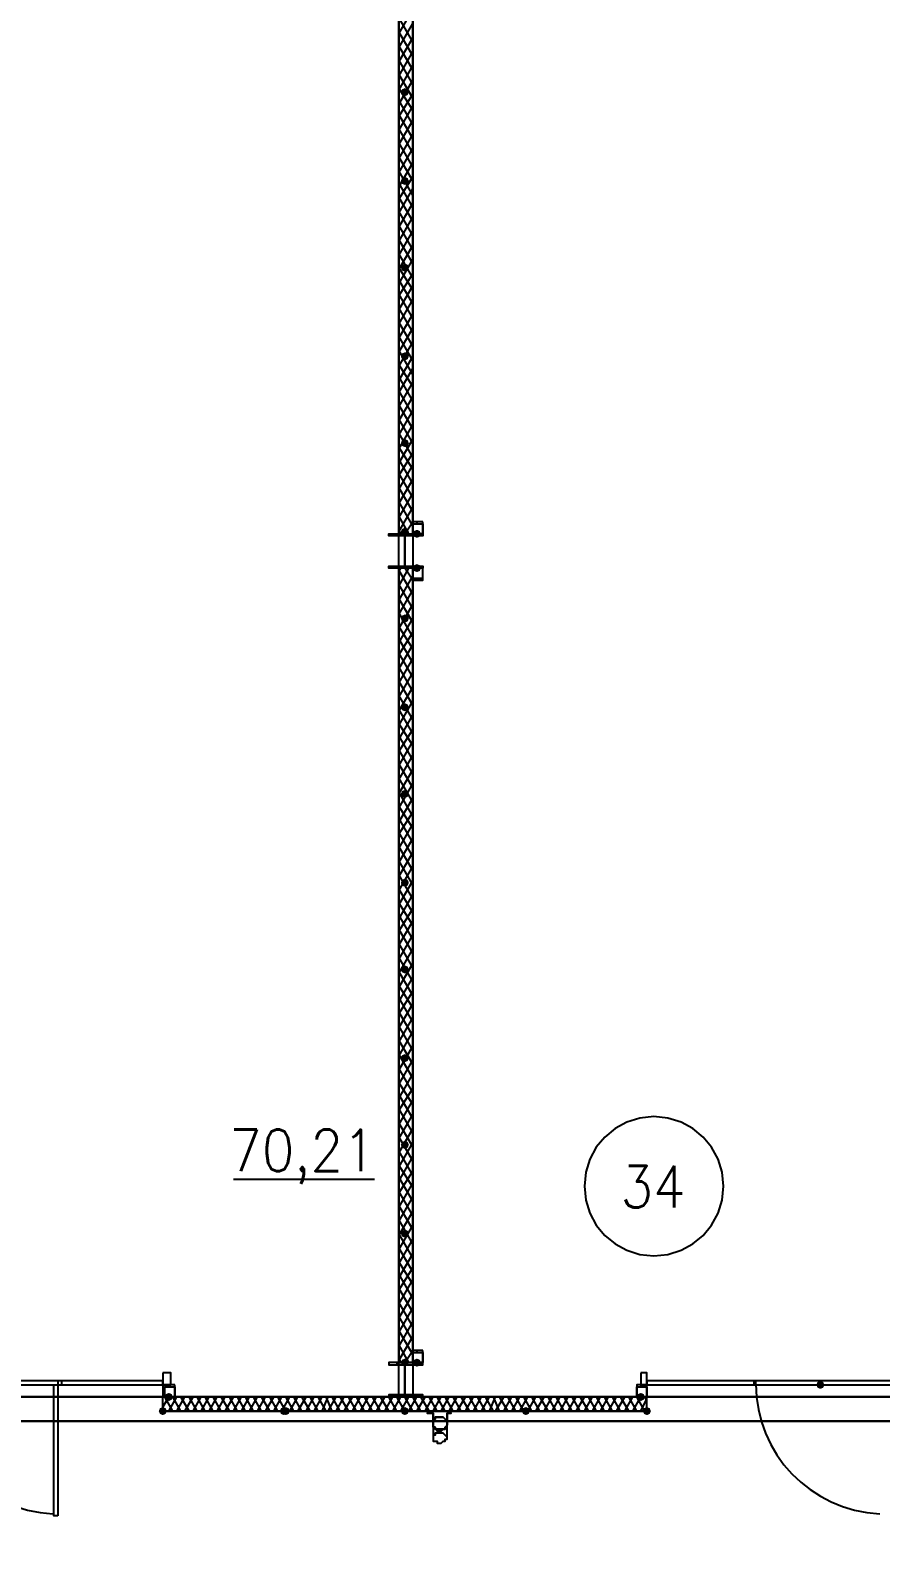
# Model space of a CAD drawing. Header units: millimetres. Extents: x 0 to 420, y 0 to 297.
# Drawn here: x 335 to 352.84, y 100.58 to 132.78 of the extents above; entities that cross this region are included whole.
import ezdxf

# ---------------------------------------------------------------- set-up
doc = ezdxf.new("R2010")
doc.units = ezdxf.units.MM
doc.layers.get('0').update_dxf_attribs({"linetype": 'CONTINUOUS'})
doc.styles.get("Standard").update_dxf_attribs({"font": 'STANDARD'})

msp = doc.modelspace()

# ---------------------------------------------------------------- hatches: boundary and pattern name
at = {"true_color": 0x000007}
for points in [[(342.942333, 131.487333), (342.917462, 131.427537), (342.857667, 131.402667), (342.797871, 131.427537), (342.773, 131.487333), (342.797871, 131.547129), (342.857667, 131.572), (342.917462, 131.547129)], [(342.942333, 129.624667), (342.917462, 129.564871), (342.857667, 129.54), (342.797871, 129.564871), (342.773, 129.624667), (342.797871, 129.684462), (342.857667, 129.709333), (342.917462, 129.684463)], [(342.942333, 127.804333), (342.917462, 127.744537), (342.857667, 127.719667), (342.797871, 127.744537), (342.773, 127.804333), (342.797871, 127.864129), (342.857667, 127.889), (342.917462, 127.864129)], [(342.942333, 125.941667), (342.917462, 125.881871), (342.857667, 125.857), (342.797871, 125.881871), (342.773, 125.941667), (342.797871, 126.001462), (342.857667, 126.026333), (342.917462, 126.001463)], [(342.942333, 124.121333), (342.917462, 124.061537), (342.857667, 124.036667), (342.797871, 124.061537), (342.773, 124.121333), (342.797871, 124.181129), (342.857667, 124.206), (342.917462, 124.181129)], [(342.942333, 122.258667), (342.917462, 122.198871), (342.857667, 122.174), (342.797871, 122.198871), (342.773, 122.258667), (342.797871, 122.318462), (342.857667, 122.343333), (342.917462, 122.318463)], [(343.196333, 122.216333), (343.171462, 122.156537), (343.111667, 122.131667), (343.051871, 122.156537), (343.027, 122.216333), (343.051871, 122.276129), (343.111667, 122.301), (343.171462, 122.276129)], [(343.196333, 121.496667), (343.171462, 121.436871), (343.111667, 121.412), (343.051871, 121.436871), (343.027, 121.496667), (343.051871, 121.556462), (343.111667, 121.581333), (343.171462, 121.556463)], [(342.942333, 120.438333), (342.917462, 120.378537), (342.857667, 120.353667), (342.797871, 120.378537), (342.773, 120.438333), (342.797871, 120.498129), (342.857667, 120.523), (342.917462, 120.498129)], [(342.942333, 118.575667), (342.917462, 118.515871), (342.857667, 118.491), (342.797871, 118.515871), (342.773, 118.575667), (342.797871, 118.635462), (342.857667, 118.660333), (342.917462, 118.635463)], [(342.942333, 116.755333), (342.917462, 116.695538), (342.857667, 116.670667), (342.797871, 116.695538), (342.773, 116.755333), (342.797871, 116.815129), (342.857667, 116.84), (342.917462, 116.815129)], [(342.942333, 114.892667), (342.917462, 114.832871), (342.857667, 114.808), (342.797871, 114.832871), (342.773, 114.892667), (342.797871, 114.952462), (342.857667, 114.977333), (342.917462, 114.952463)], [(342.942333, 113.072333), (342.917462, 113.012538), (342.857667, 112.987667), (342.797871, 113.012538), (342.773, 113.072333), (342.797871, 113.132129), (342.857667, 113.157), (342.917462, 113.132129)], [(342.942333, 111.209667), (342.917462, 111.149871), (342.857667, 111.125), (342.797871, 111.149871), (342.773, 111.209667), (342.797871, 111.269462), (342.857667, 111.294333), (342.917462, 111.269463)], [(342.942333, 109.389333), (342.917462, 109.329537), (342.857667, 109.304667), (342.797871, 109.329537), (342.773, 109.389333), (342.797871, 109.449129), (342.857667, 109.474), (342.917462, 109.449129)], [(342.942333, 107.526667), (342.917462, 107.466871), (342.857667, 107.442), (342.797871, 107.466871), (342.773, 107.526667), (342.797871, 107.586462), (342.857667, 107.611333), (342.917462, 107.586463)], [(342.942333, 104.817333), (342.917462, 104.757537), (342.857667, 104.732667), (342.797871, 104.757537), (342.773, 104.817333), (342.797871, 104.877129), (342.857667, 104.902), (342.917462, 104.877129)], [(343.196333, 104.817333), (343.171462, 104.757537), (343.111667, 104.732667), (343.051871, 104.757537), (343.027, 104.817333), (343.051871, 104.877129), (343.111667, 104.902), (343.171462, 104.877129)], [(351.663, 104.351667), (351.638129, 104.291871), (351.578333, 104.267), (351.518537, 104.291871), (351.493667, 104.351667), (351.518537, 104.411462), (351.578333, 104.436333), (351.638129, 104.411463)], [(351.663, 104.351667), (351.638129, 104.291871), (351.578333, 104.267), (351.518537, 104.291871), (351.493667, 104.351667), (351.518537, 104.411462), (351.578333, 104.436333), (351.638129, 104.411463)], [(337.989333, 104.097667), (337.964462, 104.037871), (337.904667, 104.013), (337.844871, 104.037871), (337.82, 104.097667), (337.844871, 104.157462), (337.904667, 104.182333), (337.964462, 104.157463)], [(347.895333, 104.097667), (347.870463, 104.037871), (347.810667, 104.013), (347.750871, 104.037871), (347.726, 104.097667), (347.750871, 104.157462), (347.810667, 104.182333), (347.870462, 104.157463)]]:
    msp.add_hatch(color=0, dxfattribs=at).paths.add_polyline_path(points, flags=0)
at = {"true_color": 0x0000fe}
for points in [[(337.862333, 103.801333), (337.837462, 103.741537), (337.777667, 103.716667), (337.717871, 103.741537), (337.693, 103.801333), (337.717871, 103.861129), (337.777667, 103.886), (337.837462, 103.861129)], [(340.402333, 103.801333), (340.377462, 103.741537), (340.317667, 103.716667), (340.257871, 103.741537), (340.233, 103.801333), (340.257871, 103.861129), (340.317667, 103.886), (340.377462, 103.861129)], [(340.444667, 103.801333), (340.419796, 103.741537), (340.36, 103.716667), (340.300204, 103.741537), (340.275333, 103.801333), (340.300204, 103.861129), (340.36, 103.886), (340.419796, 103.861129)], [(342.942333, 103.801333), (342.917462, 103.741537), (342.857667, 103.716667), (342.797871, 103.741537), (342.773, 103.801333), (342.797871, 103.861129), (342.857667, 103.886), (342.917462, 103.861129)], [(342.942333, 103.801333), (342.917462, 103.741537), (342.857667, 103.716667), (342.797871, 103.741537), (342.773, 103.801333), (342.797871, 103.861129), (342.857667, 103.886), (342.917462, 103.861129)], [(342.942333, 103.801333), (342.917462, 103.741537), (342.857667, 103.716667), (342.797871, 103.741537), (342.773, 103.801333), (342.797871, 103.861129), (342.857667, 103.886), (342.917462, 103.861129)], [(342.942333, 103.801333), (342.917462, 103.741537), (342.857667, 103.716667), (342.797871, 103.741537), (342.773, 103.801333), (342.797871, 103.861129), (342.857667, 103.886), (342.917462, 103.861129)], [(345.482333, 103.801333), (345.457462, 103.741537), (345.397667, 103.716667), (345.337871, 103.741537), (345.313, 103.801333), (345.337871, 103.861129), (345.397667, 103.886), (345.457462, 103.861129)], [(345.482333, 103.801333), (345.457462, 103.741537), (345.397667, 103.716667), (345.337871, 103.741537), (345.313, 103.801333), (345.337871, 103.861129), (345.397667, 103.886), (345.457462, 103.861129)], [(348.022333, 103.801333), (347.997462, 103.741537), (347.937667, 103.716667), (347.877871, 103.741537), (347.853, 103.801333), (347.877871, 103.861129), (347.937667, 103.886), (347.997462, 103.861129)]]:
    msp.add_hatch(color=0, dxfattribs=at).paths.add_polyline_path(points, flags=0)
at = {"true_color": 0x000007}
h = msp.add_hatch(color=0, dxfattribs=at)
h.paths.add_polyline_path([(337.777667, 103.801333), (342.857667, 103.801333)], flags=0)
h.paths.add_polyline_path([(342.857667, 103.801333), (337.777667, 103.801333)], flags=0)
h = msp.add_hatch(color=0, dxfattribs=at)
h.paths.add_polyline_path([(342.857667, 103.801333), (347.937667, 103.801333)], flags=0)
h.paths.add_polyline_path([(347.937667, 103.801333), (342.857667, 103.801333)], flags=0)

# ---------------------------------------------------------------- linework, layer by layer
at = {"color": 0, "true_color": 0x000007}
for points in [[(104.309333, 103.589667), (390.101667, 103.589667), (390.101667, 221.276333), (104.309333, 221.276333)], [(325.628, 104.097667), (342.730667, 104.097667), (342.730667, 138.599333), (342.476667, 138.599333), (329.311, 138.599333), (325.628, 138.599333)], [(343.027, 138.599333), (343.027, 104.097667), (360.129667, 104.097667), (360.129667, 138.599333), (359.875667, 138.599333), (346.71, 138.599333)], [(343.238667, 122.470333), (343.027, 122.470333), (343.027, 122.216333), (343.238667, 122.216333)], [(343.238667, 122.428), (343.238667, 122.216333), (343.027, 122.216333), (343.027, 122.428)], [(343.238667, 121.496667), (342.519, 121.496667), (342.519, 121.539), (342.857667, 121.539), (342.857667, 122.174), (342.519, 122.174), (342.519, 122.216333), (343.238667, 122.216333), (343.238667, 122.174), (342.857667, 122.174), (342.857667, 121.539), (343.238667, 121.539)], [(342.730667, 121.496667), (342.730667, 104.817333), (343.027, 104.817333), (343.027, 121.496667)], [(343.238667, 121.496667), (343.027, 121.496667), (343.027, 121.285), (343.238667, 121.285), (343.238667, 121.496667), (343.027, 121.496667), (343.027, 121.242667), (343.238667, 121.242667)], [(343.238667, 105.071333), (343.027, 105.071333), (343.027, 104.817333), (343.238667, 104.817333)], [(343.238667, 105.029), (343.238667, 104.817333), (343.027, 104.817333), (343.027, 105.029)], [(343.238667, 104.817333), (342.519, 104.817333), (342.519, 104.775), (342.857667, 104.775), (342.857667, 104.14), (342.519, 104.14), (342.519, 104.097667), (343.238667, 104.097667), (343.238667, 104.14), (342.857667, 104.14), (342.857667, 104.775), (343.238667, 104.775)], [(330.538667, 104.351667), (337.777667, 104.351667), (337.777667, 104.436333), (330.538667, 104.436333)], [(335.576333, 101.6), (335.491667, 101.6), (335.491667, 104.351667), (335.576333, 104.351667)], [(335.576333, 104.351667), (335.661, 104.351667), (335.661, 104.436333), (335.576333, 104.436333)], [(337.777667, 104.605667), (337.777667, 104.351667), (337.947, 104.351667), (337.947, 104.605667)], [(338.031667, 104.351667), (337.777667, 104.351667), (337.777667, 104.097667), (338.031667, 104.097667)], [(347.937667, 104.351667), (347.726, 104.351667), (347.726, 104.097667), (347.937667, 104.097667)], [(347.810667, 104.605667), (347.810667, 104.351667), (347.937667, 104.351667), (347.937667, 104.605667)], [(347.937667, 104.351667), (355.176667, 104.351667), (355.176667, 104.436333), (347.937667, 104.436333)], [(350.181333, 104.351667), (350.223667, 104.351667), (350.223667, 104.436333), (350.181333, 104.436333)], [(338.031667, 104.309333), (338.031667, 104.097667), (337.82, 104.097667), (337.82, 104.309333)], [(347.937667, 104.309333), (347.937667, 104.097667), (347.726, 104.097667), (347.726, 104.309333)], [(337.777667, 103.801333), (342.857667, 103.801333)], [(342.857667, 103.801333), (337.777667, 103.801333)], [(337.777667, 103.801333), (342.857667, 103.801333)], [(337.777667, 103.801333), (342.857667, 103.801333)], [(342.857667, 103.801333), (347.937667, 103.801333)], [(347.937667, 103.801333), (342.857667, 103.801333)], [(347.937667, 103.801333), (342.857667, 103.801333)], [(347.937667, 103.801333), (342.857667, 103.801333)], [(343.323333, 103.759), (343.450333, 103.759), (343.450333, 103.547333), (343.450333, 103.505), (343.450333, 103.462667), (343.492667, 103.420333), (343.535, 103.420333), (343.535, 103.378), (343.577333, 103.378), (343.619667, 103.378), (343.662, 103.420333), (343.704333, 103.420333), (343.704333, 103.462667), (343.746667, 103.505), (343.746667, 103.547333), (343.746667, 103.759), (343.831333, 103.759), (343.746667, 103.759), (343.746667, 103.547333), (343.746667, 103.505), (343.704333, 103.462667), (343.704333, 103.420333), (343.662, 103.420333), (343.619667, 103.420333), (343.577333, 103.420333), (343.535, 103.420333), (343.492667, 103.420333), (343.492667, 103.462667), (343.450333, 103.462667), (343.450333, 103.505), (343.450333, 103.547333), (343.450333, 103.759), (343.323333, 103.759), (343.450333, 103.759), (343.450333, 103.547333), (343.450333, 103.505), (343.450333, 103.462667), (343.492667, 103.420333), (343.535, 103.420333), (343.535, 103.378), (343.577333, 103.378), (343.619667, 103.378), (343.662, 103.420333), (343.704333, 103.420333), (343.704333, 103.462667), (343.746667, 103.505), (343.746667, 103.547333), (343.746667, 103.759), (343.831333, 103.759), (343.746667, 103.759), (343.746667, 103.547333), (343.746667, 103.505), (343.704333, 103.462667), (343.704333, 103.420333), (343.662, 103.420333), (343.619667, 103.420333), (343.577333, 103.420333), (343.535, 103.420333), (343.492667, 103.420333), (343.492667, 103.462667), (343.450333, 103.462667), (343.450333, 103.505), (343.450333, 103.547333), (343.450333, 103.759), (343.323333, 103.759), (343.450333, 103.759), (343.450333, 103.547333), (343.450333, 103.505), (343.450333, 103.462667), (343.492667, 103.462667), (343.492667, 103.420333), (343.535, 103.420333), (343.577333, 103.420333), (343.619667, 103.420333), (343.662, 103.420333), (343.704333, 103.420333), (343.704333, 103.462667), (343.746667, 103.505), (343.746667, 103.547333), (343.746667, 103.759), (343.831333, 103.759), (343.746667, 103.759), (343.746667, 103.547333), (343.746667, 103.505), (343.704333, 103.462667), (343.704333, 103.420333), (343.662, 103.420333), (343.619667, 103.378), (343.577333, 103.378), (343.535, 103.378), (343.535, 103.420333), (343.492667, 103.420333), (343.450333, 103.462667), (343.450333, 103.505), (343.450333, 103.547333), (343.450333, 103.759)], [(343.450333, 103.547333), (343.450333, 103.589667), (343.450333, 103.632), (343.492667, 103.632), (343.492667, 103.674333), (343.535, 103.674333), (343.577333, 103.674333), (343.619667, 103.674333), (343.662, 103.674333), (343.704333, 103.632), (343.746667, 103.589667), (343.746667, 103.547333), (343.746667, 103.505), (343.704333, 103.462667), (343.704333, 103.420333), (343.662, 103.420333), (343.619667, 103.420333), (343.577333, 103.420333), (343.535, 103.420333), (343.492667, 103.420333), (343.492667, 103.462667), (343.450333, 103.462667), (343.450333, 103.505), (343.450333, 103.547333), (343.450333, 103.505), (343.450333, 103.462667), (343.492667, 103.462667), (343.492667, 103.420333), (343.535, 103.420333), (343.577333, 103.420333), (343.619667, 103.420333), (343.662, 103.420333), (343.704333, 103.420333), (343.704333, 103.462667), (343.746667, 103.505), (343.746667, 103.547333), (343.746667, 103.589667), (343.704333, 103.632), (343.662, 103.674333), (343.619667, 103.674333), (343.577333, 103.674333), (343.535, 103.674333), (343.492667, 103.674333), (343.492667, 103.632), (343.450333, 103.632), (343.450333, 103.589667)], [(343.746667, 103.547333), (343.746667, 103.589667), (343.704333, 103.632), (343.662, 103.674333), (343.619667, 103.674333), (343.577333, 103.674333), (343.535, 103.674333), (343.492667, 103.674333), (343.492667, 103.632), (343.450333, 103.632), (343.450333, 103.589667), (343.450333, 103.547333), (343.450333, 103.505), (343.450333, 103.462667), (343.492667, 103.462667), (343.492667, 103.420333), (343.535, 103.420333), (343.577333, 103.420333), (343.619667, 103.420333), (343.662, 103.420333), (343.704333, 103.420333), (343.704333, 103.462667), (343.746667, 103.505)], [(116.416667, 94.953667), (377.994333, 94.953667), (377.994333, 103.589667), (116.416667, 103.589667)], [(343.450333, 103.251), (343.450333, 103.208667), (343.450333, 103.166333), (343.492667, 103.166333), (343.535, 103.166333), (343.535, 103.124), (343.577333, 103.124), (343.619667, 103.124), (343.662, 103.166333), (343.704333, 103.166333), (343.704333, 103.208667), (343.746667, 103.208667), (343.746667, 103.251), (343.704333, 103.293333), (343.662, 103.335667), (343.619667, 103.335667), (343.577333, 103.335667), (343.535, 103.335667), (343.492667, 103.335667), (343.492667, 103.293333), (343.450333, 103.293333)]]:
    msp.add_lwpolyline(points, close=True, dxfattribs=at)
for points in [[(342.730667, 138.599333), (342.730667, 122.216333), (343.027, 122.216333), (343.027, 138.599333)], [(342.730667, 132.715), (343.027, 133.223)], [(343.027, 132.545667), (342.730667, 133.053667)], [(342.730667, 132.418667), (343.027, 132.926667)], [(343.027, 132.249333), (342.730667, 132.757333)], [(342.730667, 132.122333), (343.027, 132.630333)], [(343.027, 131.953), (342.730667, 132.461)], [(342.730667, 131.826), (343.027, 132.334)], [(343.027, 131.656667), (342.730667, 132.164667)], [(342.730667, 131.529667), (343.027, 132.037667)], [(343.027, 131.360333), (342.730667, 131.868333)], [(342.730667, 131.233333), (343.027, 131.741333)], [(343.027, 131.106333), (342.730667, 131.572)], [(342.730667, 130.979333), (343.027, 131.445)], [(343.027, 130.81), (342.730667, 131.318)], [(342.730667, 130.683), (343.027, 131.191)], [(343.027, 130.513667), (342.730667, 131.021667)], [(342.730667, 130.386667), (343.027, 130.894667)], [(343.027, 130.217333), (342.730667, 130.725333)], [(342.730667, 130.090333), (343.027, 130.598333)], [(343.027, 129.921), (342.730667, 130.429)], [(342.730667, 129.794), (343.027, 130.302)], [(343.027, 129.624667), (342.730667, 130.132667)], [(342.730667, 129.497667), (343.027, 130.005667)], [(343.027, 129.328333), (342.730667, 129.836333)], [(342.730667, 129.243667), (343.027, 129.709333)], [(343.027, 129.074333), (342.730667, 129.582333)], [(342.730667, 128.947333), (343.027, 129.455333)], [(343.027, 128.778), (342.730667, 129.286)], [(342.730667, 128.651), (343.027, 129.159)], [(343.027, 128.481667), (342.730667, 128.989667)], [(342.730667, 128.354667), (343.027, 128.862667)], [(343.027, 128.185333), (342.730667, 128.693333)], [(342.730667, 128.058333), (343.027, 128.566333)], [(343.027, 127.889), (342.730667, 128.397)], [(342.730667, 127.762), (343.027, 128.27)], [(343.027, 127.592667), (342.730667, 128.100667)], [(342.730667, 127.465667), (343.027, 127.973667)], [(343.027, 127.338667), (342.730667, 127.804333)], [(342.730667, 127.211667), (343.027, 127.677333)], [(343.027, 127.042333), (342.730667, 127.550333)], [(342.730667, 126.915333), (343.027, 127.423333)], [(343.027, 126.746), (342.730667, 127.254)], [(342.730667, 126.619), (343.027, 127.127)], [(343.027, 126.449667), (342.730667, 126.957667)], [(342.730667, 126.322667), (343.027, 126.830667)], [(343.027, 126.153333), (342.730667, 126.661333)], [(342.730667, 126.026333), (343.027, 126.534333)], [(343.027, 125.857), (342.730667, 126.365)], [(342.730667, 125.73), (343.027, 126.238)], [(343.027, 125.560667), (342.730667, 126.068667)], [(342.730667, 125.433667), (343.027, 125.941667)], [(343.027, 125.306667), (342.730667, 125.772333)], [(342.730667, 125.179667), (343.027, 125.687667)], [(343.027, 125.010333), (342.730667, 125.518333)], [(342.730667, 124.883333), (343.027, 125.391333)], [(343.027, 124.714), (342.730667, 125.222)], [(342.730667, 124.587), (343.027, 125.095)], [(343.027, 124.417667), (342.730667, 124.925667)], [(342.730667, 124.290667), (343.027, 124.798667)], [(343.027, 124.121333), (342.730667, 124.629333)], [(342.730667, 123.994333), (343.027, 124.502333)], [(343.027, 123.825), (342.730667, 124.333)], [(342.730667, 123.698), (343.027, 124.206)], [(343.027, 123.571), (342.730667, 124.036667)], [(342.730667, 123.444), (343.027, 123.909667)], [(343.027, 123.274667), (342.730667, 123.782667)], [(342.730667, 123.147667), (343.027, 123.655667)], [(343.027, 122.978333), (342.730667, 123.486333)], [(342.730667, 122.851333), (343.027, 123.359333)], [(343.027, 122.682), (342.730667, 123.19)], [(342.730667, 122.555), (343.027, 123.063)], [(343.027, 122.385667), (342.730667, 122.893667)], [(342.730667, 122.258667), (343.027, 122.766667)], [(342.942333, 122.216333), (342.730667, 122.597333)], [(342.857667, 122.216333), (343.027, 122.470333)], [(343.111667, 122.470333), (343.111667, 122.428)], [(342.519, 122.174), (342.519, 122.216333)], [(342.688333, 122.174), (342.688333, 122.216333)], [(342.773, 122.216333), (342.730667, 122.301)], [(342.857667, 121.496667), (342.857667, 122.216333)], [(343.027, 122.174), (343.027, 122.216333)], [(343.196333, 122.174), (343.196333, 122.216333)], [(342.519, 121.496667), (342.519, 121.539)], [(342.688333, 121.496667), (342.688333, 121.539)], [(342.730667, 121.412), (342.773, 121.496667)], [(342.730667, 121.115667), (342.942333, 121.496667)], [(343.027, 120.946333), (342.730667, 121.454333)], [(343.027, 121.242667), (342.857667, 121.496667)], [(343.027, 121.496667), (343.027, 121.539)], [(343.196333, 121.496667), (343.196333, 121.539)], [(342.730667, 120.819333), (343.027, 121.327333)], [(343.027, 120.65), (342.730667, 121.158)], [(343.111667, 121.285), (343.111667, 121.242667)], [(342.730667, 120.523), (343.027, 121.031)], [(343.027, 120.353667), (342.730667, 120.861667)], [(342.730667, 120.226667), (343.027, 120.734667)], [(343.027, 120.057333), (342.730667, 120.565333)], [(342.730667, 119.930333), (343.027, 120.438333)], [(343.027, 119.803333), (342.730667, 120.269)], [(342.730667, 119.676333), (343.027, 120.142)], [(343.027, 119.507), (342.730667, 120.015)], [(342.730667, 119.38), (343.027, 119.888)], [(343.027, 119.210667), (342.730667, 119.718667)], [(342.730667, 119.083667), (343.027, 119.591667)], [(343.027, 118.914333), (342.730667, 119.422333)], [(342.730667, 118.787333), (343.027, 119.295333)], [(343.027, 118.618), (342.730667, 119.126)], [(342.730667, 118.491), (343.027, 118.999)], [(343.027, 118.321667), (342.730667, 118.829667)], [(342.730667, 118.194667), (343.027, 118.702667)], [(343.027, 118.025333), (342.730667, 118.533333)], [(342.730667, 117.898333), (343.027, 118.406333)], [(343.027, 117.771333), (342.730667, 118.237)], [(342.730667, 117.644333), (343.027, 118.11)], [(343.027, 117.475), (342.730667, 117.983)], [(342.730667, 117.348), (343.027, 117.856)], [(343.027, 117.178667), (342.730667, 117.686667)], [(342.730667, 117.051667), (343.027, 117.559667)], [(343.027, 116.882333), (342.730667, 117.390333)], [(342.730667, 116.755333), (343.027, 117.263333)], [(343.027, 116.586), (342.730667, 117.094)], [(342.730667, 116.459), (343.027, 116.967)], [(343.027, 116.289667), (342.730667, 116.797667)], [(342.730667, 116.162667), (343.027, 116.670667)], [(343.027, 116.035667), (342.730667, 116.501333)], [(342.730667, 115.908667), (343.027, 116.374333)], [(343.027, 115.739333), (342.730667, 116.247333)], [(342.730667, 115.612333), (343.027, 116.120333)], [(343.027, 115.443), (342.730667, 115.951)], [(342.730667, 115.316), (343.027, 115.824)], [(343.027, 115.146667), (342.730667, 115.654667)], [(342.730667, 115.019667), (343.027, 115.527667)], [(343.027, 114.850333), (342.730667, 115.358333)], [(342.730667, 114.723333), (343.027, 115.231333)], [(343.027, 114.554), (342.730667, 115.062)], [(342.730667, 114.427), (343.027, 114.935)], [(343.027, 114.257667), (342.730667, 114.765667)], [(342.730667, 114.130667), (343.027, 114.638667)], [(343.027, 114.003667), (342.730667, 114.469333)], [(342.730667, 113.876667), (343.027, 114.342333)], [(343.027, 113.707333), (342.730667, 114.215333)], [(342.730667, 113.580333), (343.027, 114.088333)], [(343.027, 113.411), (342.730667, 113.919)], [(342.730667, 113.284), (343.027, 113.792)], [(343.027, 113.114667), (342.730667, 113.622667)], [(342.730667, 112.987667), (343.027, 113.495667)], [(343.027, 112.818333), (342.730667, 113.326333)], [(342.730667, 112.691333), (343.027, 113.199333)], [(343.027, 112.522), (342.730667, 113.03)], [(342.730667, 112.395), (343.027, 112.903)], [(343.027, 112.268), (342.730667, 112.733667)], [(342.730667, 112.141), (343.027, 112.606667)], [(343.027, 111.971667), (342.730667, 112.479667)], [(342.730667, 111.844667), (343.027, 112.352667)], [(343.027, 111.675333), (342.730667, 112.183333)], [(342.730667, 111.548333), (343.027, 112.056333)], [(343.027, 111.379), (342.730667, 111.887)], [(342.730667, 111.252), (343.027, 111.76)], [(343.027, 111.082667), (342.730667, 111.590667)], [(342.730667, 110.955667), (343.027, 111.463667)], [(343.027, 110.786333), (342.730667, 111.294333)], [(342.730667, 110.659333), (343.027, 111.167333)], [(343.027, 110.49), (342.730667, 110.998)], [(342.730667, 110.363), (343.027, 110.871)], [(343.027, 110.236), (342.730667, 110.701667)], [(342.730667, 110.109), (343.027, 110.574667)], [(343.027, 109.939667), (342.730667, 110.447667)], [(342.730667, 109.812667), (343.027, 110.320667)], [(343.027, 109.643333), (342.730667, 110.151333)], [(342.730667, 109.516333), (343.027, 110.024333)], [(343.027, 109.347), (342.730667, 109.855)], [(349.546333, 108.5215), (349.516661, 108.815844), (349.431561, 109.089996), (349.296905, 109.338083), (349.118566, 109.554232), (348.902416, 109.732572), (348.654329, 109.867228), (348.380177, 109.952328), (348.085833, 109.982), (347.79149, 109.952328), (347.517338, 109.867228), (347.269251, 109.732572), (347.053101, 109.554232), (346.874762, 109.338083), (346.740106, 109.089996), (346.655005, 108.815844), (346.625333, 108.5215)], [(342.730667, 109.22), (343.027, 109.728)], [(343.027, 109.050667), (342.730667, 109.558667)], [(342.730667, 108.923667), (343.027, 109.431667)], [(343.027, 108.754333), (342.730667, 109.262333)], [(342.730667, 108.627333), (343.027, 109.135333)], [(343.027, 108.500333), (342.730667, 108.966)], [(342.730667, 108.373333), (343.027, 108.839)], [(339.259333, 108.669667), (342.222667, 108.669667)], [(343.027, 108.204), (342.730667, 108.712)], [(342.730667, 108.077), (343.027, 108.585)], [(346.625333, 108.5215), (346.655005, 108.227156), (346.740106, 107.953004), (346.874762, 107.704917), (347.053101, 107.488768), (347.269251, 107.310428), (347.517338, 107.175772), (347.79149, 107.090672), (348.085833, 107.061), (348.380177, 107.090672), (348.654329, 107.175772), (348.902416, 107.310428), (349.118566, 107.488768), (349.296905, 107.704917), (349.431561, 107.953004), (349.516661, 108.227156), (349.546333, 108.5215)], [(343.027, 107.907667), (342.730667, 108.415667)], [(342.730667, 107.780667), (343.027, 108.288667)], [(343.027, 107.611333), (342.730667, 108.119333)], [(342.730667, 107.484333), (343.027, 107.992333)], [(343.027, 107.315), (342.730667, 107.823)], [(342.730667, 107.188), (343.027, 107.696)], [(343.027, 107.018667), (342.730667, 107.526667)], [(342.730667, 106.891667), (343.027, 107.399667)], [(343.027, 106.722333), (342.730667, 107.230333)], [(342.730667, 106.595333), (343.027, 107.103333)], [(343.027, 106.468333), (342.730667, 106.934)], [(342.730667, 106.341333), (343.027, 106.807)], [(343.027, 106.172), (342.730667, 106.68)], [(342.730667, 106.045), (343.027, 106.553)], [(343.027, 105.875667), (342.730667, 106.383667)], [(342.730667, 105.748667), (343.027, 106.256667)], [(343.027, 105.579333), (342.730667, 106.087333)], [(342.730667, 105.452333), (343.027, 105.960333)], [(343.027, 105.283), (342.730667, 105.791)], [(342.730667, 105.156), (343.027, 105.664)], [(343.027, 104.986667), (342.730667, 105.494667)], [(342.730667, 104.859667), (343.027, 105.367667)], [(342.942333, 104.817333), (342.730667, 105.198333)], [(342.857667, 104.817333), (343.027, 105.071333)], [(343.111667, 105.071333), (343.111667, 105.029)], [(342.519, 104.817333), (342.519, 104.775)], [(342.688333, 104.817333), (342.688333, 104.775)], [(342.773, 104.817333), (342.730667, 104.944333)], [(342.857667, 104.817333), (342.857667, 104.097667)], [(343.027, 104.817333), (343.027, 104.775)], [(343.196333, 104.817333), (343.196333, 104.775)], [(332.867021, 104.362623), (332.881178, 104.093229), (332.920805, 103.831184), (332.984688, 103.577758), (333.071608, 103.334221), (333.180351, 103.101843), (333.309701, 102.881894), (333.45844, 102.675643), (333.625354, 102.484361), (333.809226, 102.309318), (334.008839, 102.151784), (334.222978, 102.013028), (334.450427, 101.89432), (334.68997, 101.796931), (334.94039, 101.72213), (335.200471, 101.671187), (335.468997, 101.645373)], [(334.179333, 104.351667), (337.777667, 104.351667), (337.777667, 104.224667)], [(337.904667, 104.351667), (337.904667, 104.309333)], [(347.810667, 104.351667), (347.810667, 104.309333)], [(347.937667, 104.224667), (347.937667, 104.351667), (351.578333, 104.351667)], [(350.223688, 104.362623), (350.237845, 104.093229), (350.277472, 103.831184), (350.341354, 103.577758), (350.428275, 103.334221), (350.537018, 103.101843), (350.666367, 102.881894), (350.815107, 102.675643), (350.982021, 102.484361), (351.165892, 102.309318), (351.365506, 102.151784), (351.579645, 102.013028), (351.807094, 101.89432), (352.046637, 101.796931), (352.297056, 101.72213), (352.557137, 101.671187), (352.825664, 101.645373)], [(351.578333, 104.351667), (355.176667, 104.351667), (355.176667, 104.224667)], [(337.777667, 104.224667), (337.777667, 104.097667), (334.179333, 104.097667)], [(337.777667, 103.886), (337.904667, 104.097667)], [(337.777667, 103.801333), (337.777667, 104.097667)], [(337.777667, 103.801333), (337.777667, 104.097667)], [(337.989333, 103.801333), (337.82, 104.097667)], [(337.904667, 103.801333), (338.074, 104.097667)], [(347.810667, 104.097667), (337.947, 104.097667)], [(338.158667, 103.801333), (337.989333, 104.097667)], [(338.074, 103.801333), (338.243333, 104.097667)], [(338.328, 103.801333), (338.158667, 104.097667)], [(338.243333, 103.801333), (338.412667, 104.097667)], [(338.497333, 103.801333), (338.328, 104.097667)], [(338.412667, 103.801333), (338.582, 104.097667)], [(338.666667, 103.801333), (338.497333, 104.097667)], [(338.582, 103.801333), (338.751333, 104.097667)], [(338.836, 103.801333), (338.666667, 104.097667)], [(338.751333, 103.801333), (338.920667, 104.097667)], [(339.005333, 103.801333), (338.836, 104.097667)], [(338.920667, 103.801333), (339.09, 104.097667)], [(339.174667, 103.801333), (339.005333, 104.097667)], [(339.09, 103.801333), (339.259333, 104.097667)], [(339.344, 103.801333), (339.174667, 104.097667)], [(339.259333, 103.801333), (339.428667, 104.097667)], [(339.513333, 103.801333), (339.344, 104.097667)], [(339.428667, 103.801333), (339.598, 104.097667)], [(339.682667, 103.801333), (339.513333, 104.097667)], [(339.598, 103.801333), (339.767333, 104.097667)], [(339.852, 103.801333), (339.682667, 104.097667)], [(339.767333, 103.801333), (339.936667, 104.097667)], [(340.021333, 103.801333), (339.852, 104.097667)], [(339.936667, 103.801333), (340.106, 104.097667)], [(340.190667, 103.801333), (340.021333, 104.097667)], [(340.106, 103.801333), (340.275333, 104.097667)], [(340.36, 103.801333), (340.190667, 104.097667)], [(340.275333, 103.801333), (340.444667, 104.097667)], [(340.529333, 103.801333), (340.36, 104.097667)], [(340.444667, 103.801333), (340.614, 104.097667)], [(340.698667, 103.801333), (340.529333, 104.097667)], [(340.614, 103.801333), (340.783333, 104.097667)], [(340.868, 103.801333), (340.698667, 104.097667)], [(340.783333, 103.801333), (340.952667, 104.097667)], [(341.037333, 103.801333), (340.868, 104.097667)], [(340.952667, 103.801333), (341.122, 104.097667)], [(341.206667, 103.801333), (341.037333, 104.097667)], [(341.122, 103.801333), (341.249, 104.097667)], [(341.333667, 103.801333), (341.206667, 104.097667)], [(341.249, 103.801333), (341.418333, 104.097667)], [(341.503, 103.801333), (341.333667, 104.097667)], [(341.418333, 103.801333), (341.587667, 104.097667)], [(341.672333, 103.801333), (341.503, 104.097667)], [(341.587667, 103.801333), (341.757, 104.097667)], [(341.841667, 103.801333), (341.672333, 104.097667)], [(341.757, 103.801333), (341.926333, 104.097667)], [(342.011, 103.801333), (341.841667, 104.097667)], [(341.926333, 103.801333), (342.095667, 104.097667)], [(342.180333, 103.801333), (342.011, 104.097667)], [(342.095667, 103.801333), (342.265, 104.097667)], [(342.349667, 103.801333), (342.180333, 104.097667)], [(342.265, 103.801333), (342.434333, 104.097667)], [(342.519, 103.801333), (342.349667, 104.097667)], [(342.434333, 103.801333), (342.603667, 104.097667)], [(342.519, 104.14), (342.519, 104.097667)], [(342.688333, 103.801333), (342.519, 104.097667)], [(342.603667, 103.801333), (342.773, 104.097667)], [(342.688333, 104.14), (342.688333, 104.097667)], [(342.857667, 103.801333), (342.688333, 104.097667)], [(342.773, 103.801333), (342.942333, 104.097667)], [(343.027, 103.801333), (342.857667, 104.097667)], [(342.942333, 103.801333), (343.111667, 104.097667)], [(343.027, 104.14), (343.027, 104.097667)], [(343.196333, 103.801333), (343.027, 104.097667)], [(343.111667, 103.801333), (343.281, 104.097667)], [(343.196333, 104.14), (343.196333, 104.097667)], [(343.365667, 103.801333), (343.196333, 104.097667)], [(343.281, 103.801333), (343.450333, 104.097667)], [(343.535, 103.801333), (343.365667, 104.097667)], [(343.450333, 103.801333), (343.619667, 104.097667)], [(343.704333, 103.801333), (343.535, 104.097667)], [(343.619667, 103.801333), (343.789, 104.097667)], [(343.873667, 103.801333), (343.704333, 104.097667)], [(343.789, 103.801333), (343.958333, 104.097667)], [(344.043, 103.801333), (343.873667, 104.097667)], [(343.958333, 103.801333), (344.127667, 104.097667)], [(344.212333, 103.801333), (344.043, 104.097667)], [(344.127667, 103.801333), (344.297, 104.097667)], [(344.381667, 103.801333), (344.212333, 104.097667)], [(344.297, 103.801333), (344.466333, 104.097667)], [(344.551, 103.801333), (344.381667, 104.097667)], [(344.466333, 103.801333), (344.635667, 104.097667)], [(344.720333, 103.801333), (344.551, 104.097667)], [(344.635667, 103.801333), (344.762667, 104.097667)], [(344.847333, 103.801333), (344.720333, 104.097667)], [(344.762667, 103.801333), (344.932, 104.097667)], [(345.016667, 103.801333), (344.847333, 104.097667)], [(344.932, 103.801333), (345.101333, 104.097667)], [(345.186, 103.801333), (345.016667, 104.097667)], [(345.101333, 103.801333), (345.270667, 104.097667)], [(345.355333, 103.801333), (345.186, 104.097667)], [(345.270667, 103.801333), (345.44, 104.097667)], [(345.524667, 103.801333), (345.355333, 104.097667)], [(345.44, 103.801333), (345.609333, 104.097667)], [(345.694, 103.801333), (345.524667, 104.097667)], [(345.609333, 103.801333), (345.778667, 104.097667)], [(345.863333, 103.801333), (345.694, 104.097667)], [(345.778667, 103.801333), (345.948, 104.097667)], [(346.032667, 103.801333), (345.863333, 104.097667)], [(345.948, 103.801333), (346.117333, 104.097667)], [(346.202, 103.801333), (346.032667, 104.097667)], [(346.117333, 103.801333), (346.286667, 104.097667)], [(346.371333, 103.801333), (346.202, 104.097667)], [(346.286667, 103.801333), (346.456, 104.097667)], [(346.540667, 103.801333), (346.371333, 104.097667)], [(346.456, 103.801333), (346.625333, 104.097667)], [(346.71, 103.801333), (346.540667, 104.097667)], [(346.625333, 103.801333), (346.794667, 104.097667)], [(346.879333, 103.801333), (346.71, 104.097667)], [(346.794667, 103.801333), (346.964, 104.097667)], [(347.048667, 103.801333), (346.879333, 104.097667)], [(346.964, 103.801333), (347.133333, 104.097667)], [(347.218, 103.801333), (347.048667, 104.097667)], [(347.133333, 103.801333), (347.302667, 104.097667)], [(347.387333, 103.801333), (347.218, 104.097667)], [(347.302667, 103.801333), (347.472, 104.097667)], [(347.556667, 103.801333), (347.387333, 104.097667)], [(347.472, 103.801333), (347.641333, 104.097667)], [(347.726, 103.801333), (347.556667, 104.097667)], [(347.641333, 103.801333), (347.810667, 104.097667)], [(347.895333, 103.801333), (347.726, 104.097667)], [(347.810667, 103.801333), (347.937667, 104.055333)], [(347.937667, 104.013), (347.895333, 104.097667)], [(351.578333, 104.097667), (347.937667, 104.097667), (347.937667, 104.224667)], [(347.937667, 103.801333), (347.937667, 104.097667)], [(347.937667, 103.801333), (347.937667, 104.097667)], [(355.176667, 104.224667), (355.176667, 104.097667), (351.578333, 104.097667)], [(337.82, 103.801333), (337.777667, 103.886)], [(337.777667, 103.801333), (342.857667, 103.801333), (337.777667, 103.801333), (342.857667, 103.801333)], [(337.777667, 103.801333), (347.937667, 103.801333)], [(347.937667, 103.801333), (342.857667, 103.801333), (347.937667, 103.801333), (342.857667, 103.801333)], [(343.450333, 103.547333), (343.450333, 103.251)], [(343.746667, 103.251), (343.746667, 103.547333)]]:
    msp.add_lwpolyline(points, dxfattribs=at)

# ---------------------------------------------------------------- texts
at = {"color": 0, "true_color": 0x000007, "char_height": 0.872032, "attachment_point": 1}
for s, insert, width in [('70,21', (339.17468, 109.711039), 2.56764984), ('34', (347.38734, 108.949036), 1.16270936)]:
    msp.add_mtext(s, dxfattribs=dict(at, insert=insert, width=width))

doc.saveas('drawing.dxf')
